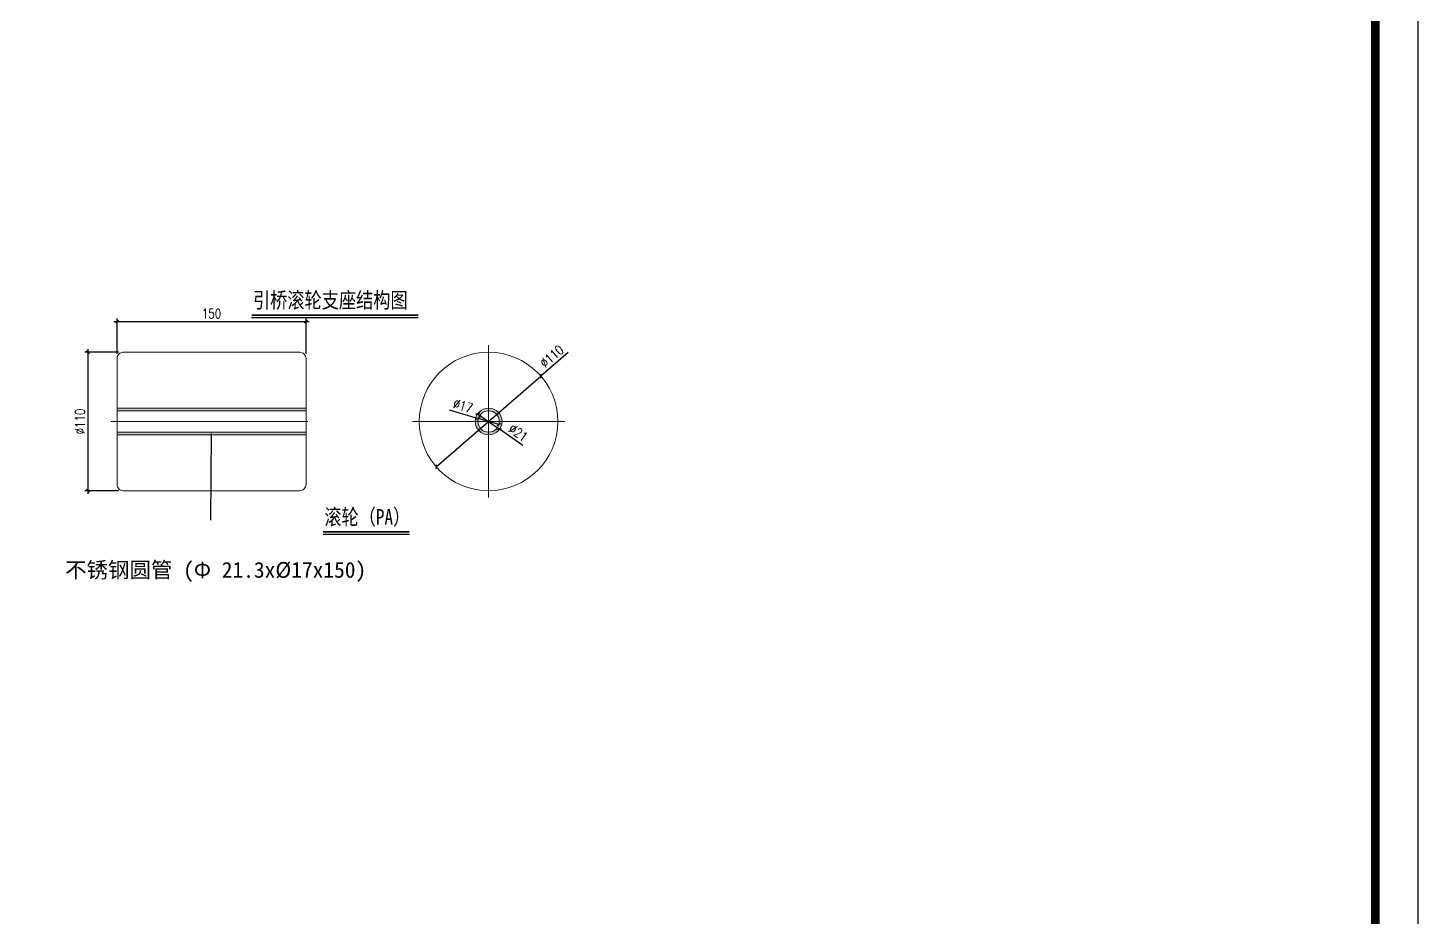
# Model space of a CAD drawing. Extents: x -259369 to -50372, y -155978 to 198088.
# Drawn here: x -100107 to -95693, y 30956 to 33782 of the extents above; entities that cross this region are included whole.
import ezdxf

# ---------------------------------------------------------------- set-up
doc = ezdxf.new("R2010")
doc.units = 0
doc.header["$LTSCALE"] = 1000
doc.header["$MEASUREMENT"] = 0
doc.linetypes.add('CENTER', pattern=[2, 1.25, -0.25, 0.25, -0.25])
doc.linetypes.add('DASHED2', pattern=[9.525, 6.35, -3.175])
doc.layers.add('dim', color=6, linetype='Continuous', lineweight=13)
doc.layers.add('图框', color=7, linetype='Continuous', lineweight=13)
doc.layers.add('hjh文字', color=7, linetype='Continuous')
doc.layers.add('HR-dimension', color=9, linetype='Continuous')
doc.styles.add('HZTXT', font='txtw.shx', dxfattribs={"width": 0.8, "bigfont": 'hztxtw.shx'})
doc.styles.add('宋体', font='')
doc.styles.add('工程字体', font='', dxfattribs={"width": 0.8})
doc.styles.get('宋体').set_extended_font_data('SimSun')
doc.styles.get('工程字体').set_extended_font_data('SimSun')
doc.dimstyles.new('HR-A2-DIM10', dxfattribs={"dimscale": 10, "dimtxt": 3, "dimasz": 1, "dimexe": 1, "dimexo": 1.5, "dimgap": 1, "dimtad": 1, "dimdec": 1, "dimdsep": 46, "dimtxsty": 'HZTXT', "dimblk": 'ARCHTICK', "dimcen": 0, "dimdle": 1, "dimclrd": 256, "dimclre": 256, "dimclrt": 6, "dimadec": 1, "dimazin": 0, "dimtfac": 1, "dimtdec": 1, "dimtix": 1, "dimtmove": 2, "dimatfit": 3, "dimfxl": 15, "dimtolj": 1, "dimtzin": 0, "dimarcsym": 1})
doc.dimstyles.new('HR-BI-DIM5', dxfattribs={"dimscale": 6, "dimtxt": 5, "dimasz": 1, "dimexe": 1, "dimexo": 1.5, "dimgap": 2, "dimtad": 1, "dimdec": 1, "dimdsep": 46, "dimtxsty": 'HZTXT', "dimcen": 0, "dimdle": 1, "dimclrd": 256, "dimclre": 256, "dimclrt": 2, "dimadec": 1, "dimazin": 0, "dimtfac": 1, "dimtdec": 1, "dimtix": 1, "dimtmove": 2, "dimatfit": 3, "dimfxl": 1, "dimtfill": 1, "dimtolj": 1, "dimtzin": 0, "dimarcsym": 1})

# ---------------------------------------------------------------- blocks, each defined once
blk = doc.blocks.new('rgthtyjyuk')
blk.add_lwpolyline([(0, 0), (420, 0), (420, 297), (0, 297)], close=True)
at = {"const_width": 1}
blk.add_lwpolyline([(25, 5), (415, 5), (415, 292), (25, 292)], close=True, dxfattribs=at)
blk = doc.blocks.new('*U219')
blk.add_line((0, 0), (27.44, 0))
at = {"const_width": 0.5}
blk.add_lwpolyline([(0, 0.75), (27.44, 0.75)], dxfattribs=at)
at = {"style": '工程字体', "width": 0.8}
blk.add_attdef('图名标注', (0.42, 3), '', height=5, dxfattribs=at)
blk = doc.blocks.new('_ArchTick')
at = {"color": 0, "linetype": 'ByBlock', "const_width": 0.4}
blk.add_lwpolyline([(-0.5, -0.5), (0.5, 0.5)], dxfattribs=at)
blk = doc.blocks.new('*D1938')
at = {"layer": 'Defpoints', "color": 0, "ltscale": 1.5, "transparency": 16777216}
for p in [(-99223.8, 32849), (-99823.8, 32731.4, 0), (-99223.8, 32731.4, 0)]:
    blk.add_point(p, dxfattribs=at)
at = {"layer": 'HR-dimension', "lineweight": -2, "ltscale": 1.5, "transparency": 16777216}
for p, q in [((-99833.8, 32849), (-99213.8, 32849)), ((-99823.8, 32746.4), (-99823.8, 32859)), ((-99223.8, 32746.4), (-99223.8, 32859))]:
    blk.add_line(p, q, dxfattribs=at)
at = {"layer": 'HR-dimension', "lineweight": -2, "ltscale": 1.5, "transparency": 16777216, "xscale": 10, "yscale": 10, "zscale": 10, "rotation": 180}
blk.add_blockref('_ArchTick', (-99823.8, 32849), dxfattribs=at)
at = {"layer": 'HR-dimension', "lineweight": -2, "ltscale": 1.5, "transparency": 16777216, "xscale": 10, "yscale": 10, "zscale": 10}
blk.add_blockref('_ArchTick', (-99223.8, 32849), dxfattribs=at)
at = {"layer": 'HR-dimension', "color": 6, "ltscale": 1.5, "transparency": 16777216, "insert": (-99523.8, 32874), "char_height": 30, "attachment_point": 5, "style": 'HZTXT'}
blk.add_mtext('\\A1;150', dxfattribs=at)
blk = doc.blocks.new('*D1939')
at = {"layer": 'Defpoints', "color": 0, "ltscale": 1.5, "transparency": 16777216}
for p in [(-99803.8, 32751.4, 0), (-99916.2, 32311.4), (-99803.8, 32311.4, 0)]:
    blk.add_point(p, dxfattribs=at)
at = {"layer": 'HR-dimension', "lineweight": -2, "ltscale": 1.5, "transparency": 16777216}
for p, q in [((-99916.2, 32761.4), (-99916.2, 32301.4)), ((-99818.8, 32751.4), (-99926.2, 32751.4)), ((-99818.8, 32311.4), (-99926.2, 32311.4))]:
    blk.add_line(p, q, dxfattribs=at)
at = {"layer": 'HR-dimension', "lineweight": -2, "ltscale": 1.5, "transparency": 16777216, "xscale": 10, "yscale": 10, "zscale": 10}
for p, rotation in [((-99916.2, 32751.4), 90), ((-99916.2, 32311.4), 270)]:
    blk.add_blockref('_ArchTick', p, dxfattribs=dict(at, rotation=rotation))
at = {"layer": 'HR-dimension', "color": 6, "ltscale": 1.5, "transparency": 16777216, "insert": (-99941.2, 32531.4), "char_height": 30, "attachment_point": 5, "rotation": 90, "style": 'HZTXT'}
blk.add_mtext('\\A1;%%C110', dxfattribs=at)
blk = doc.blocks.new('*D1957')
at = {"layer": 'Defpoints', "color": 0, "ltscale": 1.5, "transparency": 16777216}
for p in [(-98477.9, 32675.5, 0), (-98810.4, 32387.3, 0)]:
    blk.add_point(p, dxfattribs=at)
at = {"layer": 'HR-dimension', "lineweight": -2, "ltscale": 1.5, "transparency": 16777216}
for p in [(-98391.5, 32750.3), (-98810.4, 32387.3)]:
    blk.add_line(p, (-98477.9, 32675.5), dxfattribs=at)
at = {"layer": 'HR-dimension', "lineweight": -2, "ltscale": 1.5, "transparency": 16777216, "xscale": 10, "yscale": 10, "zscale": 10}
for p, rotation in [((-98477.9, 32675.5), 220.9115703709237), ((-98810.4, 32387.3), 40.91157037092369)]:
    blk.add_blockref('_ArchTick', p, dxfattribs=dict(at, rotation=rotation))
at = {"layer": 'HR-dimension', "color": 6, "ltscale": 1.5, "transparency": 16777216, "insert": (-98443.5, 32738.4), "char_height": 30, "attachment_point": 5, "rotation": 40.9116, "style": 'HZTXT'}
blk.add_mtext('\\A1;∅110', dxfattribs=at)
blk = doc.blocks.new('*D1958')
at = {"layer": 'Defpoints', "color": 0, "ltscale": 1.5, "transparency": 16777216}
for p in [(-98679, 32555.9, 0), (-98609.3, 32507, 0)]:
    blk.add_point(p, dxfattribs=at)
at = {"layer": 'HR-dimension', "lineweight": -2, "ltscale": 1.5, "transparency": 16777216}
for p in [(-98679, 32555.9), (-98535.3, 32455.1)]:
    blk.add_line(p, (-98609.3, 32507), dxfattribs=at)
at = {"layer": 'HR-dimension', "lineweight": -2, "ltscale": 1.5, "transparency": 16777216, "xscale": 10, "yscale": 10, "zscale": 10}
for p, rotation in [((-98679, 32555.9), 324.9433536745755), ((-98609.3, 32507), 144.9433536745754)]:
    blk.add_blockref('_ArchTick', p, dxfattribs=dict(at, rotation=rotation))
at = {"layer": 'HR-dimension', "color": 6, "ltscale": 1.5, "transparency": 16777216, "insert": (-98549.8, 32495.7), "char_height": 30, "attachment_point": 5, "rotation": 324.9434, "style": 'HZTXT'}
blk.add_mtext('\\A1;∅21', dxfattribs=at)
blk = doc.blocks.new('*D1959')
at = {"layer": 'Defpoints', "color": 0, "ltscale": 1.5, "transparency": 16777216}
for p in [(-98676.7, 32541, 0), (-98611.5, 32521.8, 0)]:
    blk.add_point(p, dxfattribs=at)
at = {"layer": 'HR-dimension', "lineweight": -2, "ltscale": 1.5, "transparency": 16777216}
for p in [(-98768.9, 32568.1), (-98611.5, 32521.8)]:
    blk.add_line(p, (-98676.7, 32541), dxfattribs=at)
for p, xscale, yscale, zscale, rotation in [((-98676.7, 32541), 9.999999999999998, 9.999999999999998, 9.999999999999998, 343.6322971183087), ((-98611.5, 32521.8), 10, 10, 10, 163.6322971183087)]:
    blk.add_blockref('_ArchTick', p, dxfattribs=dict(at, xscale=xscale, yscale=yscale, zscale=zscale, rotation=rotation))
at = {"layer": 'HR-dimension', "color": 6, "ltscale": 1.5, "transparency": 16777216, "insert": (-98725.4, 32581.3), "char_height": 30, "attachment_point": 5, "rotation": 343.6323, "style": 'HZTXT'}
blk.add_mtext('\\A1;∅17', dxfattribs=at)
blk = doc.blocks.new('*U216')
blk.add_line((0, 0), (52.88, 0))
at = {"const_width": 0.5}
blk.add_lwpolyline([(0, 0.75), (52.88, 0.75)], dxfattribs=at)
at = {"style": '工程字体', "width": 0.8}
blk.add_attdef('图名标注', (0.42, 3), '', height=5, dxfattribs=at)

msp = doc.modelspace()

# ---------------------------------------------------------------- hatches: boundary and pattern name
at = {"layer": '图框'}
h = msp.add_hatch(color=256, dxfattribs=at)
h.paths.add_polyline_path([(-99223.79, 32497.43), (-99823.79, 32497.43), (-99823.79, 32488.83), (-99223.79, 32488.83)])
h.paths.add_polyline_path([(-99223.79, 32574.03), (-99823.79, 32574.03), (-99823.79, 32565.43), (-99223.79, 32565.43)])
h = msp.add_hatch(color=256, dxfattribs=at)
edge = h.paths.add_edge_path(flags=17)
edge.add_arc((-98644.13, 32531.43), 34, 0, 360)
edge = h.paths.add_edge_path()
edge.add_arc((-98644.13, 32531.43), 42.6, 0, 360)

# ---------------------------------------------------------------- linework, layer by layer
at = {"layer": 'dim'}
msp.add_circle((-98644.13, 32531.43), 42.6, dxfattribs=at)
at = {"layer": '图框', "color": 1, "linetype": 'CENTER', "ltscale": 0.5}
for p, q in [((-98644.13, 32289.43), (-98644.13, 32773.43)), ((-99843.26, 32531.43), (-99206.82, 32531.43)), ((-98886.13, 32531.43), (-98402.13, 32531.43))]:
    msp.add_line(p, q, dxfattribs=at)
at = {"layer": '图框', "linetype": 'DASHED2', "ltscale": 0.5}
for p, q in [((-99823.79, 32574.03), (-99223.79, 32574.03)), ((-99823.79, 32565.43), (-99223.79, 32565.43)), ((-99823.79, 32497.43), (-99223.79, 32497.43)), ((-99823.79, 32488.83), (-99223.79, 32488.83))]:
    msp.add_line(p, q, dxfattribs=at)
at = {"layer": '图框'}
msp.add_lwpolyline([(-99803.79, 32751.43), (-99243.79, 32751.43, -0.4142136), (-99223.79, 32731.43), (-99223.79, 32331.43, -0.4142136), (-99243.79, 32311.43), (-99803.79, 32311.43, -0.4142136), (-99823.79, 32331.43), (-99823.79, 32731.43, -0.4142136)], format="xyb", close=True, dxfattribs=at)
for radius in [220, 34]:
    msp.add_circle((-98644.13, 32531.43), radius, dxfattribs=at)

# ---------------------------------------------------------------- block references
at = {"xscale": 27.17490191684078, "yscale": 27.17490191684078, "zscale": 27.17490191684078}
msp.add_blockref('rgthtyjyuk', (-107106.17, 29134.87), dxfattribs=at)
at = {"xscale": 10, "yscale": 10, "zscale": 10}
for name, p, values in [('*U216', (-99396.33, 32862.04, 0), {'图名标注': '引桥滚轮支座结构图'}), ('*U219', (-99169.8, 32173.27, 0), {'图名标注': '滚轮（PA）'})]:
    msp.add_blockref(name, p, dxfattribs=at).add_auto_attribs(values)

# ---------------------------------------------------------------- texts
at = {"layer": 'hjh文字', "style": '宋体'}
msp.add_text('不锈钢圆管 (Φ 21.3x%%C17x150)', height=50, dxfattribs=at).set_placement((-99988.89, 32034.95, 0))

# ---------------------------------------------------------------- dimensions: what is measured, and where the dimension line sits
at = {"layer": 'HR-dimension', "ltscale": 1.5}
dim = msp.add_linear_dim(base=(-99223.79, 32848.99, 0), p1=(-99823.79, 32731.43), p2=(-99223.79, 32731.43), dimstyle='HR-A2-DIM10', override={"dimdec": 0, "dimlfac": 0.25}, dxfattribs=at)
dim.commit()
dim.dimension.update_dxf_attribs({"geometry": '*D1938', "text_midpoint": (-99523.79, 32873.99, 0)})
dim = msp.add_linear_dim(base=(-99916.15, 32311.43, 0), p1=(-99803.79, 32751.43), p2=(-99803.79, 32311.43), angle=90, text='%%C<>', dimstyle='HR-A2-DIM10', override={"dimdec": 0, "dimlfac": 0.25}, dxfattribs=at)
dim.commit()
dim.dimension.update_dxf_attribs({"geometry": '*D1939', "text_midpoint": (-99941.15, 32531.43, 0)})
for p1, p2, picture, middle in [((-98810.39, 32387.35), (-98477.87, 32675.5), '*D1957', (-98443.5, 32738.37, 0)), ((-98611.5, 32521.84), (-98676.75, 32541.01), '*D1959', (-98725.35, 32581.34, 0)), ((-98679, 32555.89), (-98609.25, 32506.96), '*D1958', (-98549.76, 32495.75, 0))]:
    dim = msp.add_diameter_dim_2p(p1=p1, p2=p2, dimstyle='HR-A2-DIM10', override={"dimdec": 0, "dimlfac": 0.25}, dxfattribs=at)
    dim.commit()
    dim.dimension.update_dxf_attribs({"geometry": picture, "text_midpoint": middle})

# ---------------------------------------------------------------- leaders
at = {"layer": 'HR-dimension'}
msp.add_leader([(-99525.4, 32493.29), (-99526.96, 32217.41)], dimstyle='HR-BI-DIM5', override={"dimgap": 2, "dimtad": 0}, dxfattribs=at)

doc.saveas('drawing.dxf')
